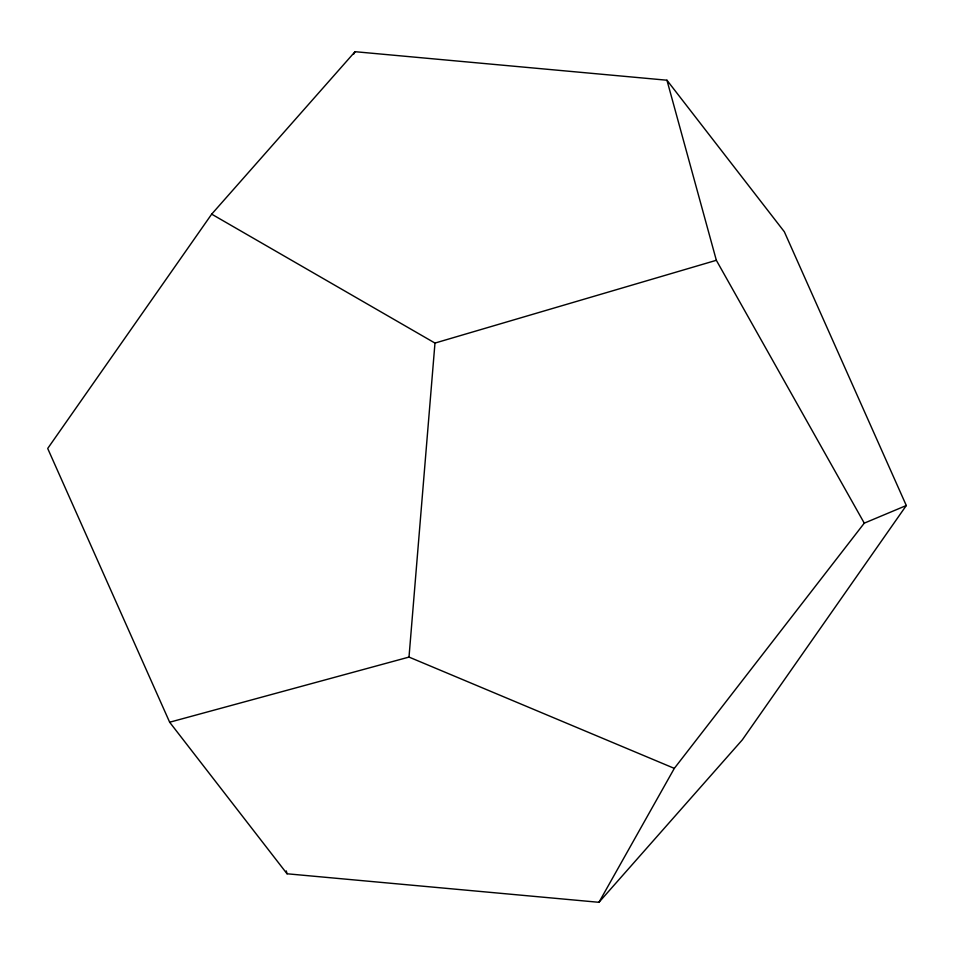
<?xml version="1.0" encoding="UTF-8"?>
<svg xmlns="http://www.w3.org/2000/svg" width="954" height="954" viewBox="0 0 954 954"><rect width="100%" height="100%" fill="white"/><g stroke="black" fill="none" stroke-linecap="round" stroke-linejoin="round"><path stroke-width="1.43" d="M169.657 722.226L409.004 657.079L434.976 343.07L211.681 214.149L47.7 448.475L169.657 722.226L287.047 873.781L598.957 902.305L742.319 739.851L906.3 505.525L784.343 231.774L666.953 80.219L355.043 51.695L211.681 214.149M353.6 54.271L355.043 51.695M598.957 902.305L674.323 768.375L864.276 523.15L906.3 505.525M434.976 343.07L716.347 260.299L864.276 523.15M409.004 657.079L674.323 768.375M666.953 80.219L716.347 260.299M286.272 870.919L287.047 873.781"/></g></svg>
